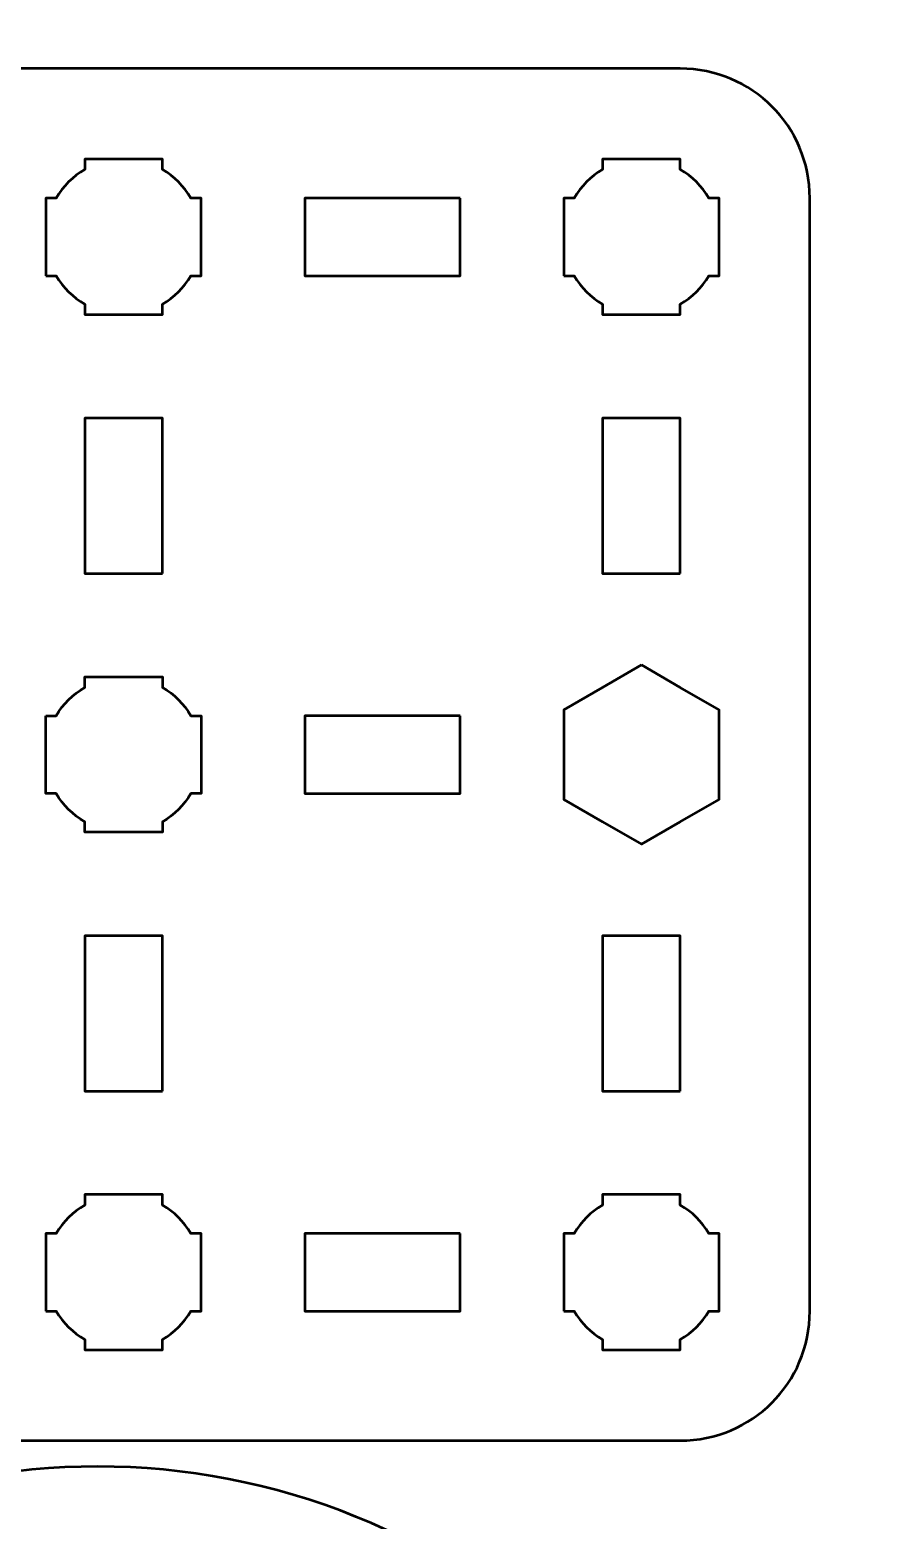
# Model space of a CAD drawing. Header units: centimetres. Extents: x -21 to 0, y -29.7 to 0.
# Drawn here: x -13.46 to -10.22, y -21.22 to -15.46 of the extents above; entities that cross this region are included whole.
import ezdxf

# ---------------------------------------------------------------- set-up
doc = ezdxf.new("R2010")
doc.units = ezdxf.units.CM
doc.header["$MEASUREMENT"] = 0
doc.layers.add('Layer 1', color=7, linetype='Continuous')

msp = doc.modelspace()

# ---------------------------------------------------------------- linework, layer by layer
at = {"layer": 'Layer 1', "color": 1, "lineweight": 53}
msp.add_open_spline([(-21.00003, -29.19995), (-21.00003, -29.19995), (-21.00003, -2.89992), (-21.00003, -2.89992), (-21.00003, -2.89992), (-21.00003, -2.81709), (-20.93286, -2.74992), (-20.85003, -2.74992), (-20.85003, -2.74992), (-20.7672, -2.74992), (-20.70003, -2.68275), (-20.70003, -2.59992), (-20.70003, -2.59992), (-20.70003, -2.51709), (-20.7672, -2.44992), (-20.85003, -2.44992), (-20.85003, -2.44992), (-20.93286, -2.44992), (-21.00003, -2.38275), (-21.00003, -2.29992), (-21.00003, -2.29992), (-21.00003, -2.21709), (-20.93286, -2.14992), (-20.85003, -2.14992), (-20.85003, -2.14992), (-20.7672, -2.14992), (-20.70003, -2.08275), (-20.70003, -1.99992), (-20.70003, -1.99992), (-20.70003, -1.91709), (-20.7672, -1.84992), (-20.85003, -1.84992), (-20.85003, -1.84992), (-20.93286, -1.84992), (-21.00003, -1.78275), (-21.00003, -1.69992), (-21.00003, -1.69992), (-21.00003, -1.61709), (-20.93286, -1.54992), (-20.85003, -1.54992), (-20.85003, -1.54992), (-20.7672, -1.54992), (-20.70003, -1.48275), (-20.70003, -1.39992), (-20.70003, -1.39992), (-20.70003, -1.31709), (-20.7672, -1.24992), (-20.85003, -1.24992), (-20.85003, -1.24992), (-20.93286, -1.24992), (-21.00003, -1.18275), (-21.00003, -1.09992), (-21.00003, -1.09992), (-21.00003, -1.09992), (-21.00003, -0.49992), (-21.00003, -0.49992), (-21.00003, -0.49992), (-21.00003, -0.22295), (-20.77694, 0.00004), (-20.49994, 0.00004), (-20.49994, 0.00004), (-20.49994, 0.00004), (-0.50008, 0.00004), (-0.50008, 0.00004), (-0.50008, 0.00004), (-0.22294, 0.00004), (0.00002, -0.22295), (0.00002, -0.49992), (0.00002, -0.49992), (0.00002, -0.49992), (0.00002, -29.19995), (0.00002, -29.19995), (0.00002, -29.19995), (0.00002, -29.47695), (-0.22294, -29.70004), (-0.50008, -29.70004), (-0.50008, -29.70004), (-0.50008, -29.70004), (-20.49994, -29.70004), (-20.49994, -29.70004), (-20.49994, -29.70004), (-20.77694, -29.70004), (-21.00003, -29.47695), (-21.00003, -29.19995)], degree=3, knots=[0, 0, 0, 0, 0.047619, 0.047619, 0.047619, 0.047619, 0.0952381, 0.0952381, 0.0952381, 0.0952381, 0.1428571, 0.1428571, 0.1428571, 0.1428571, 0.1904762, 0.1904762, 0.1904762, 0.1904762, 0.2380952, 0.2380952, 0.2380952, 0.2380952, 0.2857143, 0.2857143, 0.2857143, 0.2857143, 0.3333333, 0.3333333, 0.3333333, 0.3333333, 0.3809524, 0.3809524, 0.3809524, 0.3809524, 0.4285714, 0.4285714, 0.4285714, 0.4285714, 0.4761905, 0.4761905, 0.4761905, 0.4761905, 0.5238095, 0.5238095, 0.5238095, 0.5238095, 0.5714286, 0.5714286, 0.5714286, 0.5714286, 0.6190476, 0.6190476, 0.6190476, 0.6190476, 0.6666667, 0.6666667, 0.6666667, 0.6666667, 0.7142857, 0.7142857, 0.7142857, 0.7142857, 0.7619048, 0.7619048, 0.7619048, 0.7619048, 0.8095238, 0.8095238, 0.8095238, 0.8095238, 0.8571429, 0.8571429, 0.8571429, 0.8571429, 0.9047619, 0.9047619, 0.9047619, 0.9047619, 0.952381, 0.952381, 0.952381, 0.952381, 1, 1, 1, 1], dxfattribs=at)
at = {"layer": 'Layer 1', "color": 3, "lineweight": 53}
for points, knots in [([(-10.45004, -20.41233), (-10.45012, -20.68939), (-10.67319, -20.91227), (-10.95014, -20.91227), (-10.95014, -20.91227), (-13.71673, -20.91227), (-16.48335, -20.91227), (-19.24994, -20.91227), (-19.24994, -20.91227), (-19.52694, -20.91227), (-19.75004, -20.68918), (-19.75004, -20.41218), (-19.75004, -20.41218), (-19.75004, -20.41218), (-19.75004, -16.11232), (-19.75004, -16.11232), (-19.75004, -16.11232), (-19.75004, -15.83519), (-19.52694, -15.61223), (-19.24994, -15.61223), (-19.24994, -15.61223), (-16.48335, -15.61223), (-13.71673, -15.61223), (-10.95014, -15.61223), (-10.95014, -15.61223), (-10.67314, -15.61223), (-10.45004, -15.83532), (-10.45004, -16.11232), (-10.45004, -16.11232), (-10.45004, -16.11232), (-10.45004, -20.41233), (-10.45004, -20.41233)], [0, 0, 0, 0, 0.125, 0.125, 0.125, 0.125, 0.25, 0.25, 0.25, 0.25, 0.375, 0.375, 0.375, 0.375, 0.5, 0.5, 0.5, 0.5, 0.625, 0.625, 0.625, 0.625, 0.75, 0.75, 0.75, 0.75, 0.875, 0.875, 0.875, 0.875, 1, 1, 1, 1]), ([(-15.07368, -21.78858), (-14.03898, -20.75388), (-12.36074, -20.75388), (-11.32601, -21.78861), (-11.32601, -21.78861), (-10.29131, -22.82331), (-10.29131, -24.50155), (-11.32601, -25.53625), (-11.32601, -25.53625), (-12.36074, -26.57097), (-14.03898, -26.57097), (-15.07368, -25.53627), (-15.07368, -25.53627), (-16.10841, -24.50155), (-16.10841, -22.82331), (-15.07368, -21.78858)], [0, 0, 0, 0, 0.25, 0.25, 0.25, 0.25, 0.5, 0.5, 0.5, 0.5, 0.75, 0.75, 0.75, 0.75, 1, 1, 1, 1])]:
    msp.add_open_spline(points, degree=3, knots=knots, dxfattribs=at)
at = {"layer": 'Layer 1', "lineweight": 53}
for points, knots in [([(-13.39999, -16.41232), (-13.39999, -16.41232), (-13.39999, -16.2638), (-13.39999, -16.2638), (-13.39999, -16.2638), (-13.39999, -16.2638), (-13.40001, -16.26225), (-13.40001, -16.26225), (-13.40001, -16.26225), (-13.40001, -16.26225), (-13.39999, -16.2607), (-13.39999, -16.2607), (-13.39999, -16.2607), (-13.39999, -16.2607), (-13.39999, -16.11232), (-13.39999, -16.11232), (-13.39999, -16.11232), (-13.39999, -16.11232), (-13.3599, -16.11232), (-13.3599, -16.11232), (-13.3599, -16.11232), (-13.33355, -16.06675), (-13.29555, -16.02877), (-13.25, -16.00241), (-13.25, -16.00241), (-13.25, -16.00241), (-13.25, -15.96232), (-13.25, -15.96232), (-13.25, -15.96232), (-13.25, -15.96232), (-13.10595, -15.96232), (-13.10595, -15.96232), (-13.10595, -15.96232), (-13.10595, -15.96232), (-13.10001, -15.96226), (-13.10001, -15.96226), (-13.10001, -15.96226), (-13.10001, -15.96226), (-13.09407, -15.96232), (-13.09407, -15.96232), (-13.09407, -15.96232), (-13.09407, -15.96232), (-12.95, -15.96232), (-12.95, -15.96232), (-12.95, -15.96232), (-12.95, -15.96232), (-12.95, -16.00239), (-12.95, -16.00239), (-12.95, -16.00239), (-12.90443, -16.02875), (-12.86644, -16.06674), (-12.8401, -16.11232), (-12.8401, -16.11232), (-12.8401, -16.11232), (-12.8, -16.11232), (-12.8, -16.11232), (-12.8, -16.11232), (-12.8, -16.11232), (-12.8, -16.41232), (-12.8, -16.41232), (-12.8, -16.41232), (-12.8, -16.41232), (-12.84019, -16.41232), (-12.84019, -16.41232), (-12.84019, -16.41232), (-12.86653, -16.45782), (-12.90449, -16.49576), (-12.95, -16.5221), (-12.95, -16.5221), (-12.95, -16.5221), (-12.95, -16.56231), (-12.95, -16.56231), (-12.95, -16.56231), (-12.95, -16.56231), (-13.25, -16.56231), (-13.25, -16.56231), (-13.25, -16.56231), (-13.25, -16.56231), (-13.25, -16.52208), (-13.25, -16.52208), (-13.25, -16.52208), (-13.2955, -16.49574), (-13.33346, -16.45781), (-13.3598, -16.41232), (-13.3598, -16.41232), (-13.3598, -16.41232), (-13.39999, -16.41232), (-13.39999, -16.41232)], [0, 0, 0, 0, 0.0454545, 0.0454545, 0.0454545, 0.0454545, 0.0909091, 0.0909091, 0.0909091, 0.0909091, 0.1363636, 0.1363636, 0.1363636, 0.1363636, 0.1818182, 0.1818182, 0.1818182, 0.1818182, 0.2272727, 0.2272727, 0.2272727, 0.2272727, 0.2727273, 0.2727273, 0.2727273, 0.2727273, 0.3181818, 0.3181818, 0.3181818, 0.3181818, 0.3636364, 0.3636364, 0.3636364, 0.3636364, 0.4090909, 0.4090909, 0.4090909, 0.4090909, 0.4545455, 0.4545455, 0.4545455, 0.4545455, 0.5, 0.5, 0.5, 0.5, 0.5454545, 0.5454545, 0.5454545, 0.5454545, 0.5909091, 0.5909091, 0.5909091, 0.5909091, 0.6363636, 0.6363636, 0.6363636, 0.6363636, 0.6818182, 0.6818182, 0.6818182, 0.6818182, 0.7272727, 0.7272727, 0.7272727, 0.7272727, 0.7727273, 0.7727273, 0.7727273, 0.7727273, 0.8181818, 0.8181818, 0.8181818, 0.8181818, 0.8636364, 0.8636364, 0.8636364, 0.8636364, 0.9090909, 0.9090909, 0.9090909, 0.9090909, 0.9545455, 0.9545455, 0.9545455, 0.9545455, 1, 1, 1, 1]), ([(-11.39999, -16.41232), (-11.39999, -16.41232), (-11.39999, -16.2638), (-11.39999, -16.2638), (-11.39999, -16.2638), (-11.39999, -16.2638), (-11.40001, -16.26225), (-11.40001, -16.26225), (-11.40001, -16.26225), (-11.40001, -16.26225), (-11.39999, -16.2607), (-11.39999, -16.2607), (-11.39999, -16.2607), (-11.39999, -16.2607), (-11.39999, -16.11232), (-11.39999, -16.11232), (-11.39999, -16.11232), (-11.39999, -16.11232), (-11.3599, -16.11232), (-11.3599, -16.11232), (-11.3599, -16.11232), (-11.33355, -16.06675), (-11.29555, -16.02877), (-11.25, -16.00241), (-11.25, -16.00241), (-11.25, -16.00241), (-11.25, -15.96232), (-11.25, -15.96232), (-11.25, -15.96232), (-11.25, -15.96232), (-11.10595, -15.96232), (-11.10595, -15.96232), (-11.10595, -15.96232), (-11.10595, -15.96232), (-11.10001, -15.96226), (-11.10001, -15.96226), (-11.10001, -15.96226), (-11.10001, -15.96226), (-11.09407, -15.96232), (-11.09407, -15.96232), (-11.09407, -15.96232), (-11.09407, -15.96232), (-10.95, -15.96232), (-10.95, -15.96232), (-10.95, -15.96232), (-10.95, -15.96232), (-10.95, -16.00239), (-10.95, -16.00239), (-10.95, -16.00239), (-10.90443, -16.02875), (-10.86644, -16.06674), (-10.8401, -16.11232), (-10.8401, -16.11232), (-10.8401, -16.11232), (-10.8, -16.11232), (-10.8, -16.11232), (-10.8, -16.11232), (-10.8, -16.11232), (-10.8, -16.41232), (-10.8, -16.41232), (-10.8, -16.41232), (-10.8, -16.41232), (-10.84019, -16.41232), (-10.84019, -16.41232), (-10.84019, -16.41232), (-10.86653, -16.45782), (-10.90449, -16.49576), (-10.95, -16.5221), (-10.95, -16.5221), (-10.95, -16.5221), (-10.95, -16.56231), (-10.95, -16.56231), (-10.95, -16.56231), (-10.95, -16.56231), (-11.25, -16.56231), (-11.25, -16.56231), (-11.25, -16.56231), (-11.25, -16.56231), (-11.25, -16.52208), (-11.25, -16.52208), (-11.25, -16.52208), (-11.2955, -16.49574), (-11.33346, -16.45781), (-11.3598, -16.41232), (-11.3598, -16.41232), (-11.3598, -16.41232), (-11.39999, -16.41232), (-11.39999, -16.41232)], [0, 0, 0, 0, 0.0454545, 0.0454545, 0.0454545, 0.0454545, 0.0909091, 0.0909091, 0.0909091, 0.0909091, 0.1363636, 0.1363636, 0.1363636, 0.1363636, 0.1818182, 0.1818182, 0.1818182, 0.1818182, 0.2272727, 0.2272727, 0.2272727, 0.2272727, 0.2727273, 0.2727273, 0.2727273, 0.2727273, 0.3181818, 0.3181818, 0.3181818, 0.3181818, 0.3636364, 0.3636364, 0.3636364, 0.3636364, 0.4090909, 0.4090909, 0.4090909, 0.4090909, 0.4545455, 0.4545455, 0.4545455, 0.4545455, 0.5, 0.5, 0.5, 0.5, 0.5454545, 0.5454545, 0.5454545, 0.5454545, 0.5909091, 0.5909091, 0.5909091, 0.5909091, 0.6363636, 0.6363636, 0.6363636, 0.6363636, 0.6818182, 0.6818182, 0.6818182, 0.6818182, 0.7272727, 0.7272727, 0.7272727, 0.7272727, 0.7727273, 0.7727273, 0.7727273, 0.7727273, 0.8181818, 0.8181818, 0.8181818, 0.8181818, 0.8636364, 0.8636364, 0.8636364, 0.8636364, 0.9090909, 0.9090909, 0.9090909, 0.9090909, 0.9545455, 0.9545455, 0.9545455, 0.9545455, 1, 1, 1, 1]), ([(-11.80009, -16.11232), (-11.80009, -16.11232), (-11.80009, -16.41233), (-11.80009, -16.41233), (-11.80009, -16.41233), (-11.80009, -16.41233), (-12.40008, -16.41233), (-12.40008, -16.41233), (-12.40008, -16.41233), (-12.40008, -16.41233), (-12.40008, -16.11232), (-12.40008, -16.11232), (-12.40008, -16.11232), (-12.40008, -16.11232), (-11.80009, -16.11232), (-11.80009, -16.11232)], [0, 0, 0, 0, 0.25, 0.25, 0.25, 0.25, 0.5, 0.5, 0.5, 0.5, 0.75, 0.75, 0.75, 0.75, 1, 1, 1, 1]), ([(-12.95009, -17.56232), (-12.95009, -17.56232), (-13.2501, -17.56232), (-13.2501, -17.56232), (-13.2501, -17.56232), (-13.2501, -17.56232), (-13.2501, -16.96233), (-13.2501, -16.96233), (-13.2501, -16.96233), (-13.2501, -16.96233), (-12.95009, -16.96233), (-12.95009, -16.96233), (-12.95009, -16.96233), (-12.95009, -16.96233), (-12.95009, -17.56232), (-12.95009, -17.56232)], [0, 0, 0, 0, 0.25, 0.25, 0.25, 0.25, 0.5, 0.5, 0.5, 0.5, 0.75, 0.75, 0.75, 0.75, 1, 1, 1, 1]), ([(-10.95009, -17.56232), (-10.95009, -17.56232), (-11.2501, -17.56232), (-11.2501, -17.56232), (-11.2501, -17.56232), (-11.2501, -17.56232), (-11.2501, -16.96233), (-11.2501, -16.96233), (-11.2501, -16.96233), (-11.2501, -16.96233), (-10.95009, -16.96233), (-10.95009, -16.96233), (-10.95009, -16.96233), (-10.95009, -16.96233), (-10.95009, -17.56232), (-10.95009, -17.56232)], [0, 0, 0, 0, 0.25, 0.25, 0.25, 0.25, 0.5, 0.5, 0.5, 0.5, 0.75, 0.75, 0.75, 0.75, 1, 1, 1, 1]), ([(-13.39999, -18.11225), (-13.39999, -18.11225), (-13.39999, -18.26077), (-13.39999, -18.26077), (-13.39999, -18.26077), (-13.39999, -18.26077), (-13.40001, -18.26232), (-13.40001, -18.26232), (-13.40001, -18.26232), (-13.40001, -18.26232), (-13.39999, -18.26387), (-13.39999, -18.26387), (-13.39999, -18.26387), (-13.39999, -18.26387), (-13.39999, -18.41225), (-13.39999, -18.41225), (-13.39999, -18.41225), (-13.39999, -18.41225), (-13.3599, -18.41225), (-13.3599, -18.41225), (-13.3599, -18.41225), (-13.33355, -18.45782), (-13.29555, -18.4958), (-13.25, -18.52216), (-13.25, -18.52216), (-13.25, -18.52216), (-13.25, -18.56225), (-13.25, -18.56225), (-13.25, -18.56225), (-13.25, -18.56225), (-13.10595, -18.56225), (-13.10595, -18.56225), (-13.10595, -18.56225), (-13.10595, -18.56225), (-13.10001, -18.56231), (-13.10001, -18.56231), (-13.10001, -18.56231), (-13.10001, -18.56231), (-13.09407, -18.56225), (-13.09407, -18.56225), (-13.09407, -18.56225), (-13.09407, -18.56225), (-12.95, -18.56225), (-12.95, -18.56225), (-12.95, -18.56225), (-12.95, -18.56225), (-12.95, -18.52218), (-12.95, -18.52218), (-12.95, -18.52218), (-12.90443, -18.49582), (-12.86644, -18.45783), (-12.8401, -18.41225), (-12.8401, -18.41225), (-12.8401, -18.41225), (-12.8, -18.41225), (-12.8, -18.41225), (-12.8, -18.41225), (-12.8, -18.41225), (-12.8, -18.11225), (-12.8, -18.11225), (-12.8, -18.11225), (-12.8, -18.11225), (-12.84019, -18.11225), (-12.84019, -18.11225), (-12.84019, -18.11225), (-12.86653, -18.06675), (-12.90449, -18.02881), (-12.95, -18.00247), (-12.95, -18.00247), (-12.95, -18.00247), (-12.95, -17.96226), (-12.95, -17.96226), (-12.95, -17.96226), (-12.95, -17.96226), (-13.25, -17.96226), (-13.25, -17.96226), (-13.25, -17.96226), (-13.25, -17.96226), (-13.25, -18.00249), (-13.25, -18.00249), (-13.25, -18.00249), (-13.2955, -18.02883), (-13.33346, -18.06676), (-13.3598, -18.11225), (-13.3598, -18.11225), (-13.3598, -18.11225), (-13.39999, -18.11225), (-13.39999, -18.11225)], [0, 0, 0, 0, 0.0454545, 0.0454545, 0.0454545, 0.0454545, 0.0909091, 0.0909091, 0.0909091, 0.0909091, 0.1363636, 0.1363636, 0.1363636, 0.1363636, 0.1818182, 0.1818182, 0.1818182, 0.1818182, 0.2272727, 0.2272727, 0.2272727, 0.2272727, 0.2727273, 0.2727273, 0.2727273, 0.2727273, 0.3181818, 0.3181818, 0.3181818, 0.3181818, 0.3636364, 0.3636364, 0.3636364, 0.3636364, 0.4090909, 0.4090909, 0.4090909, 0.4090909, 0.4545455, 0.4545455, 0.4545455, 0.4545455, 0.5, 0.5, 0.5, 0.5, 0.5454545, 0.5454545, 0.5454545, 0.5454545, 0.5909091, 0.5909091, 0.5909091, 0.5909091, 0.6363636, 0.6363636, 0.6363636, 0.6363636, 0.6818182, 0.6818182, 0.6818182, 0.6818182, 0.7272727, 0.7272727, 0.7272727, 0.7272727, 0.7727273, 0.7727273, 0.7727273, 0.7727273, 0.8181818, 0.8181818, 0.8181818, 0.8181818, 0.8636364, 0.8636364, 0.8636364, 0.8636364, 0.9090909, 0.9090909, 0.9090909, 0.9090909, 0.9545455, 0.9545455, 0.9545455, 0.9545455, 1, 1, 1, 1]), ([(-11.1, -17.91587), (-11.1, -17.91587), (-10.94999, -18.00247), (-10.94999, -18.00247), (-10.94999, -18.00247), (-10.94999, -18.00247), (-10.8, -18.08907), (-10.8, -18.08907), (-10.8, -18.08907), (-10.8, -18.08907), (-10.8, -18.26228), (-10.8, -18.26228), (-10.8, -18.26228), (-10.8, -18.26228), (-10.8, -18.43549), (-10.8, -18.43549), (-10.8, -18.43549), (-10.8, -18.43549), (-10.94999, -18.52209), (-10.94999, -18.52209), (-10.94999, -18.52209), (-10.94999, -18.52209), (-11.1, -18.60869), (-11.1, -18.60869), (-11.1, -18.60869), (-11.1, -18.60869), (-11.25001, -18.52209), (-11.25001, -18.52209), (-11.25001, -18.52209), (-11.25001, -18.52209), (-11.4, -18.43549), (-11.4, -18.43549), (-11.4, -18.43549), (-11.4, -18.43549), (-11.4, -18.26228), (-11.4, -18.26228), (-11.4, -18.26228), (-11.4, -18.26228), (-11.4, -18.08907), (-11.4, -18.08907), (-11.4, -18.08907), (-11.4, -18.08907), (-11.25001, -18.00247), (-11.25001, -18.00247), (-11.25001, -18.00247), (-11.25001, -18.00247), (-11.1, -17.91587), (-11.1, -17.91587)], [0, 0, 0, 0, 0.0833333, 0.0833333, 0.0833333, 0.0833333, 0.1666667, 0.1666667, 0.1666667, 0.1666667, 0.25, 0.25, 0.25, 0.25, 0.3333333, 0.3333333, 0.3333333, 0.3333333, 0.4166667, 0.4166667, 0.4166667, 0.4166667, 0.5, 0.5, 0.5, 0.5, 0.5833333, 0.5833333, 0.5833333, 0.5833333, 0.6666667, 0.6666667, 0.6666667, 0.6666667, 0.75, 0.75, 0.75, 0.75, 0.8333333, 0.8333333, 0.8333333, 0.8333333, 0.9166667, 0.9166667, 0.9166667, 0.9166667, 1, 1, 1, 1]), ([(-11.80009, -18.11232), (-11.80009, -18.11232), (-11.80009, -18.41233), (-11.80009, -18.41233), (-11.80009, -18.41233), (-11.80009, -18.41233), (-12.40008, -18.41233), (-12.40008, -18.41233), (-12.40008, -18.41233), (-12.40008, -18.41233), (-12.40008, -18.11232), (-12.40008, -18.11232), (-12.40008, -18.11232), (-12.40008, -18.11232), (-11.80009, -18.11232), (-11.80009, -18.11232)], [0, 0, 0, 0, 0.25, 0.25, 0.25, 0.25, 0.5, 0.5, 0.5, 0.5, 0.75, 0.75, 0.75, 0.75, 1, 1, 1, 1]), ([(-12.95009, -19.56232), (-12.95009, -19.56232), (-13.2501, -19.56232), (-13.2501, -19.56232), (-13.2501, -19.56232), (-13.2501, -19.56232), (-13.2501, -18.96233), (-13.2501, -18.96233), (-13.2501, -18.96233), (-13.2501, -18.96233), (-12.95009, -18.96233), (-12.95009, -18.96233), (-12.95009, -18.96233), (-12.95009, -18.96233), (-12.95009, -19.56232), (-12.95009, -19.56232)], [0, 0, 0, 0, 0.25, 0.25, 0.25, 0.25, 0.5, 0.5, 0.5, 0.5, 0.75, 0.75, 0.75, 0.75, 1, 1, 1, 1]), ([(-10.95009, -19.56232), (-10.95009, -19.56232), (-11.2501, -19.56232), (-11.2501, -19.56232), (-11.2501, -19.56232), (-11.2501, -19.56232), (-11.2501, -18.96233), (-11.2501, -18.96233), (-11.2501, -18.96233), (-11.2501, -18.96233), (-10.95009, -18.96233), (-10.95009, -18.96233), (-10.95009, -18.96233), (-10.95009, -18.96233), (-10.95009, -19.56232), (-10.95009, -19.56232)], [0, 0, 0, 0, 0.25, 0.25, 0.25, 0.25, 0.5, 0.5, 0.5, 0.5, 0.75, 0.75, 0.75, 0.75, 1, 1, 1, 1]), ([(-13.39999, -20.41232), (-13.39999, -20.41232), (-13.39999, -20.2638), (-13.39999, -20.2638), (-13.39999, -20.2638), (-13.39999, -20.2638), (-13.40001, -20.26225), (-13.40001, -20.26225), (-13.40001, -20.26225), (-13.40001, -20.26225), (-13.39999, -20.2607), (-13.39999, -20.2607), (-13.39999, -20.2607), (-13.39999, -20.2607), (-13.39999, -20.11232), (-13.39999, -20.11232), (-13.39999, -20.11232), (-13.39999, -20.11232), (-13.3599, -20.11232), (-13.3599, -20.11232), (-13.3599, -20.11232), (-13.33355, -20.06675), (-13.29555, -20.02877), (-13.25, -20.00241), (-13.25, -20.00241), (-13.25, -20.00241), (-13.25, -19.96232), (-13.25, -19.96232), (-13.25, -19.96232), (-13.25, -19.96232), (-13.10595, -19.96232), (-13.10595, -19.96232), (-13.10595, -19.96232), (-13.10595, -19.96232), (-13.10001, -19.96226), (-13.10001, -19.96226), (-13.10001, -19.96226), (-13.10001, -19.96226), (-13.09407, -19.96232), (-13.09407, -19.96232), (-13.09407, -19.96232), (-13.09407, -19.96232), (-12.95, -19.96232), (-12.95, -19.96232), (-12.95, -19.96232), (-12.95, -19.96232), (-12.95, -20.00239), (-12.95, -20.00239), (-12.95, -20.00239), (-12.90443, -20.02875), (-12.86644, -20.06674), (-12.8401, -20.11232), (-12.8401, -20.11232), (-12.8401, -20.11232), (-12.8, -20.11232), (-12.8, -20.11232), (-12.8, -20.11232), (-12.8, -20.11232), (-12.8, -20.41232), (-12.8, -20.41232), (-12.8, -20.41232), (-12.8, -20.41232), (-12.84019, -20.41232), (-12.84019, -20.41232), (-12.84019, -20.41232), (-12.86653, -20.45782), (-12.90449, -20.49576), (-12.95, -20.5221), (-12.95, -20.5221), (-12.95, -20.5221), (-12.95, -20.56231), (-12.95, -20.56231), (-12.95, -20.56231), (-12.95, -20.56231), (-13.25, -20.56231), (-13.25, -20.56231), (-13.25, -20.56231), (-13.25, -20.56231), (-13.25, -20.52208), (-13.25, -20.52208), (-13.25, -20.52208), (-13.2955, -20.49574), (-13.33346, -20.45781), (-13.3598, -20.41232), (-13.3598, -20.41232), (-13.3598, -20.41232), (-13.39999, -20.41232), (-13.39999, -20.41232)], [0, 0, 0, 0, 0.0454545, 0.0454545, 0.0454545, 0.0454545, 0.0909091, 0.0909091, 0.0909091, 0.0909091, 0.1363636, 0.1363636, 0.1363636, 0.1363636, 0.1818182, 0.1818182, 0.1818182, 0.1818182, 0.2272727, 0.2272727, 0.2272727, 0.2272727, 0.2727273, 0.2727273, 0.2727273, 0.2727273, 0.3181818, 0.3181818, 0.3181818, 0.3181818, 0.3636364, 0.3636364, 0.3636364, 0.3636364, 0.4090909, 0.4090909, 0.4090909, 0.4090909, 0.4545455, 0.4545455, 0.4545455, 0.4545455, 0.5, 0.5, 0.5, 0.5, 0.5454545, 0.5454545, 0.5454545, 0.5454545, 0.5909091, 0.5909091, 0.5909091, 0.5909091, 0.6363636, 0.6363636, 0.6363636, 0.6363636, 0.6818182, 0.6818182, 0.6818182, 0.6818182, 0.7272727, 0.7272727, 0.7272727, 0.7272727, 0.7727273, 0.7727273, 0.7727273, 0.7727273, 0.8181818, 0.8181818, 0.8181818, 0.8181818, 0.8636364, 0.8636364, 0.8636364, 0.8636364, 0.9090909, 0.9090909, 0.9090909, 0.9090909, 0.9545455, 0.9545455, 0.9545455, 0.9545455, 1, 1, 1, 1]), ([(-11.39999, -20.41232), (-11.39999, -20.41232), (-11.39999, -20.2638), (-11.39999, -20.2638), (-11.39999, -20.2638), (-11.39999, -20.2638), (-11.40001, -20.26225), (-11.40001, -20.26225), (-11.40001, -20.26225), (-11.40001, -20.26225), (-11.39999, -20.2607), (-11.39999, -20.2607), (-11.39999, -20.2607), (-11.39999, -20.2607), (-11.39999, -20.11232), (-11.39999, -20.11232), (-11.39999, -20.11232), (-11.39999, -20.11232), (-11.3599, -20.11232), (-11.3599, -20.11232), (-11.3599, -20.11232), (-11.33355, -20.06675), (-11.29555, -20.02877), (-11.25, -20.00241), (-11.25, -20.00241), (-11.25, -20.00241), (-11.25, -19.96232), (-11.25, -19.96232), (-11.25, -19.96232), (-11.25, -19.96232), (-11.10595, -19.96232), (-11.10595, -19.96232), (-11.10595, -19.96232), (-11.10595, -19.96232), (-11.10001, -19.96226), (-11.10001, -19.96226), (-11.10001, -19.96226), (-11.10001, -19.96226), (-11.09407, -19.96232), (-11.09407, -19.96232), (-11.09407, -19.96232), (-11.09407, -19.96232), (-10.95, -19.96232), (-10.95, -19.96232), (-10.95, -19.96232), (-10.95, -19.96232), (-10.95, -20.00239), (-10.95, -20.00239), (-10.95, -20.00239), (-10.90443, -20.02875), (-10.86644, -20.06674), (-10.8401, -20.11232), (-10.8401, -20.11232), (-10.8401, -20.11232), (-10.8, -20.11232), (-10.8, -20.11232), (-10.8, -20.11232), (-10.8, -20.11232), (-10.8, -20.41232), (-10.8, -20.41232), (-10.8, -20.41232), (-10.8, -20.41232), (-10.84019, -20.41232), (-10.84019, -20.41232), (-10.84019, -20.41232), (-10.86653, -20.45782), (-10.90449, -20.49576), (-10.95, -20.5221), (-10.95, -20.5221), (-10.95, -20.5221), (-10.95, -20.56231), (-10.95, -20.56231), (-10.95, -20.56231), (-10.95, -20.56231), (-11.25, -20.56231), (-11.25, -20.56231), (-11.25, -20.56231), (-11.25, -20.56231), (-11.25, -20.52208), (-11.25, -20.52208), (-11.25, -20.52208), (-11.2955, -20.49574), (-11.33346, -20.45781), (-11.3598, -20.41232), (-11.3598, -20.41232), (-11.3598, -20.41232), (-11.39999, -20.41232), (-11.39999, -20.41232)], [0, 0, 0, 0, 0.0454545, 0.0454545, 0.0454545, 0.0454545, 0.0909091, 0.0909091, 0.0909091, 0.0909091, 0.1363636, 0.1363636, 0.1363636, 0.1363636, 0.1818182, 0.1818182, 0.1818182, 0.1818182, 0.2272727, 0.2272727, 0.2272727, 0.2272727, 0.2727273, 0.2727273, 0.2727273, 0.2727273, 0.3181818, 0.3181818, 0.3181818, 0.3181818, 0.3636364, 0.3636364, 0.3636364, 0.3636364, 0.4090909, 0.4090909, 0.4090909, 0.4090909, 0.4545455, 0.4545455, 0.4545455, 0.4545455, 0.5, 0.5, 0.5, 0.5, 0.5454545, 0.5454545, 0.5454545, 0.5454545, 0.5909091, 0.5909091, 0.5909091, 0.5909091, 0.6363636, 0.6363636, 0.6363636, 0.6363636, 0.6818182, 0.6818182, 0.6818182, 0.6818182, 0.7272727, 0.7272727, 0.7272727, 0.7272727, 0.7727273, 0.7727273, 0.7727273, 0.7727273, 0.8181818, 0.8181818, 0.8181818, 0.8181818, 0.8636364, 0.8636364, 0.8636364, 0.8636364, 0.9090909, 0.9090909, 0.9090909, 0.9090909, 0.9545455, 0.9545455, 0.9545455, 0.9545455, 1, 1, 1, 1]), ([(-11.80009, -20.11232), (-11.80009, -20.11232), (-11.80009, -20.41233), (-11.80009, -20.41233), (-11.80009, -20.41233), (-11.80009, -20.41233), (-12.40008, -20.41233), (-12.40008, -20.41233), (-12.40008, -20.41233), (-12.40008, -20.41233), (-12.40008, -20.11232), (-12.40008, -20.11232), (-12.40008, -20.11232), (-12.40008, -20.11232), (-11.80009, -20.11232), (-11.80009, -20.11232)], [0, 0, 0, 0, 0.25, 0.25, 0.25, 0.25, 0.5, 0.5, 0.5, 0.5, 0.75, 0.75, 0.75, 0.75, 1, 1, 1, 1])]:
    msp.add_open_spline(points, degree=3, knots=knots, dxfattribs=at)

doc.saveas('drawing.dxf')
